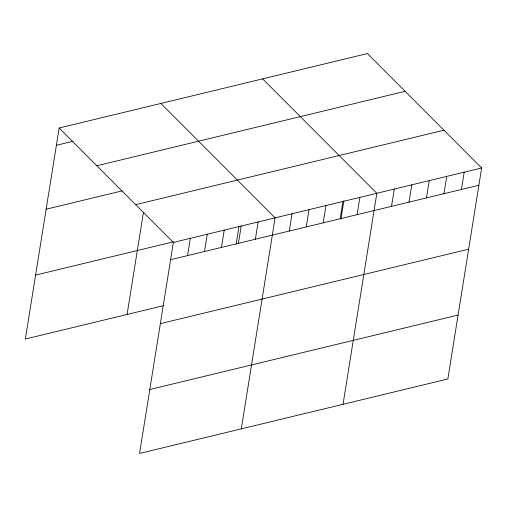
<?xml version="1.0" encoding="UTF-8"?>
<svg xmlns="http://www.w3.org/2000/svg" width="507" height="507" viewBox="0 0 507 507"><rect width="100%" height="100%" fill="white"/><g stroke="black" fill="none" stroke-linecap="round" stroke-linejoin="round"><path stroke-width="0.76" d="M59.148 128.011L173.362 242.422L139.558 453.442L447.852 378.989L481.65 167.969L367.442 53.558L59.148 128.011L25.35 339.031L163.21 305.74M127.086 314.46L143.443 212.357M187.546 255.61L190.315 238.328M204.505 251.516L207.274 234.234M221.458 247.422L224.227 230.14M236.135 244.228L238.943 226.718M238.417 243.328L241.186 226.04M255.37 239.234L258.139 221.946M241.294 428.871L275.098 217.852L160.884 103.441M289.282 231.046L292.051 213.758M306.241 226.946L309.01 209.664M323.193 222.852L325.963 205.569M340.153 218.758L342.922 201.475M340.958 218.91L343.879 200.645M357.105 214.664L359.875 197.375M343.03 404.307L376.834 193.281L262.62 78.87M391.531 206.349L394.3 189.067M409.003 202.128L411.773 184.846M426.469 197.914L429.239 180.625M443.942 193.693L446.711 176.404M461.414 189.472L464.178 172.19M56.378 145.294L73.338 141.2M96.837 165.764L405.131 91.311M46.143 209.226L122.073 190.892M135.673 204.663L443.961 130.21M35.591 275.098L173.451 241.807M173.362 242.422L481.65 167.969M170.593 259.704L478.881 185.258M160.351 323.637L468.639 249.191M149.799 389.509L458.087 315.056"/></g></svg>
